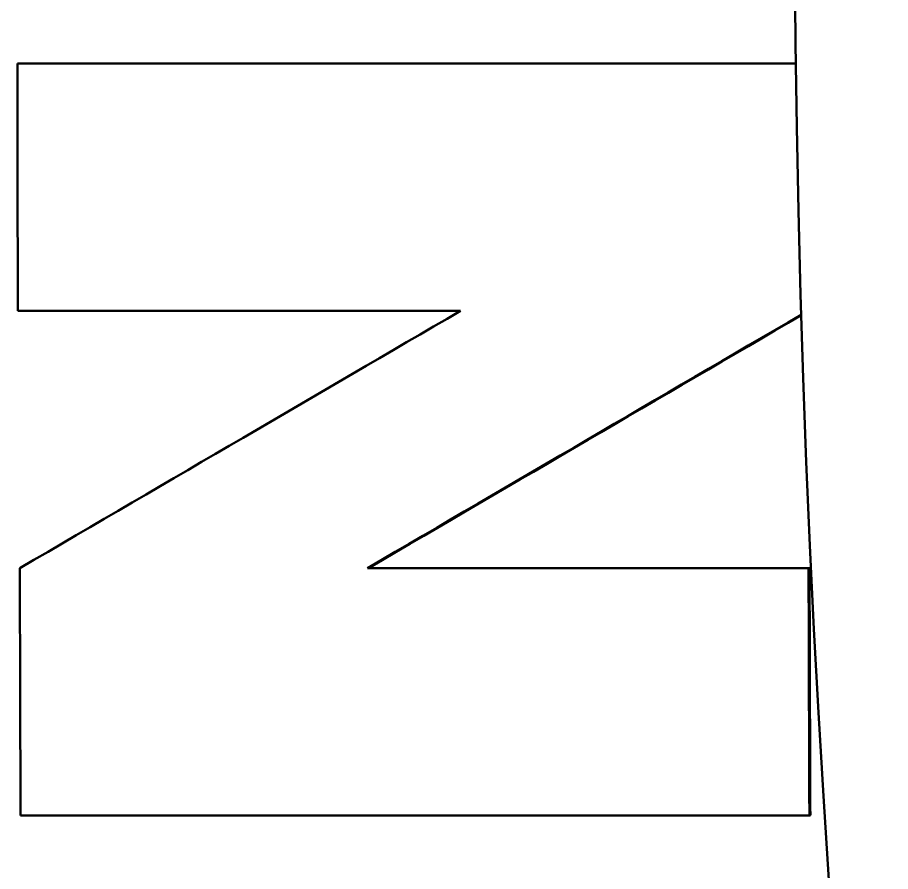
# Model space of a CAD drawing. Header units: millimetres. Extents: x 1510 to 10524, y 7125 to 13164.
# Drawn here: x 7915.756 to 7917.271, y 12627.916 to 12629.398 of the extents above; entities that cross this region are included whole.
import ezdxf

# ---------------------------------------------------------------- set-up
doc = ezdxf.new("R2010")
doc.units = ezdxf.units.MM
doc.header["$LTSCALE"] = 4
doc.layers.add('Visible (ISO)', color=7, linetype='Continuous', lineweight=50)

msp = doc.modelspace()

# ---------------------------------------------------------------- linework, layer by layer
at = {"layer": 'Visible (ISO)'}
for p, q in [((7915.7578, 12629.3183), (7915.7561, 12629.3182)), ((7916.365, 12628.4423), (7916.3633, 12628.4422)), ((7917.1306, 12628.4423), (7917.1288, 12628.4422)), ((7917.132, 12628.0134), (7917.1303, 12628.0132))]:
    msp.add_line(p, q, dxfattribs=at)
msp.add_arc((7942.8048, 12629.6437), 25.7, 159.16048, 200.83952, dxfattribs=at)
for centre, major_axis, ratio, start_param, end_param in [((7930.0448, 12629.6444), (0, 81.9367), 0.174388, 1.574777, 1.580015), ((7930.1176, 12629.6572), (-0.0015, 82.9352), 0.173135, 1.585442, 1.590617), ((7930.1985, 12629.6602), (0.0003, -75.1813), 0.173865, 4.728591, 4.734298), ((7930.1437, 12629.6602), (0.0003, -75.1715), 0.173136, 4.728591, 4.734298)]:
    msp.add_ellipse(centre, major_axis=major_axis, ratio=ratio, start_param=start_param, end_param=end_param, dxfattribs=at)
for points in [[(7915.7561, 12629.3182), (7916.2288, 12629.3183), (7916.679, 12629.3183), (7917.1068, 12629.3183)], [(7915.7578, 12629.3183), (7916.2299, 12629.3183), (7916.6796, 12629.3183), (7917.1068, 12629.3183)], [(7916.5248, 12628.889), (7916.2758, 12628.889), (7916.0197, 12628.889), (7915.7566, 12628.889)], [(7915.7602, 12628.4423), (7916.0218, 12628.5952), (7916.2766, 12628.7441), (7916.5248, 12628.889)], [(7917.1161, 12628.8823), (7916.872, 12628.7396), (7916.621, 12628.5929), (7916.3633, 12628.4422)], [(7917.1161, 12628.8814), (7916.8725, 12628.7391), (7916.6222, 12628.5927), (7916.365, 12628.4423)], [(7916.3633, 12628.4422), (7916.6258, 12628.4422), (7916.881, 12628.4422), (7917.1288, 12628.4422)], [(7916.365, 12628.4423), (7916.6275, 12628.4423), (7916.8827, 12628.4423), (7917.1306, 12628.4423)], [(7917.1303, 12628.0132), (7916.6967, 12628.0132), (7916.2404, 12628.0132), (7915.7615, 12628.0132)]]:
    msp.add_open_spline(points, degree=3, dxfattribs=at)

doc.saveas('drawing.dxf')
